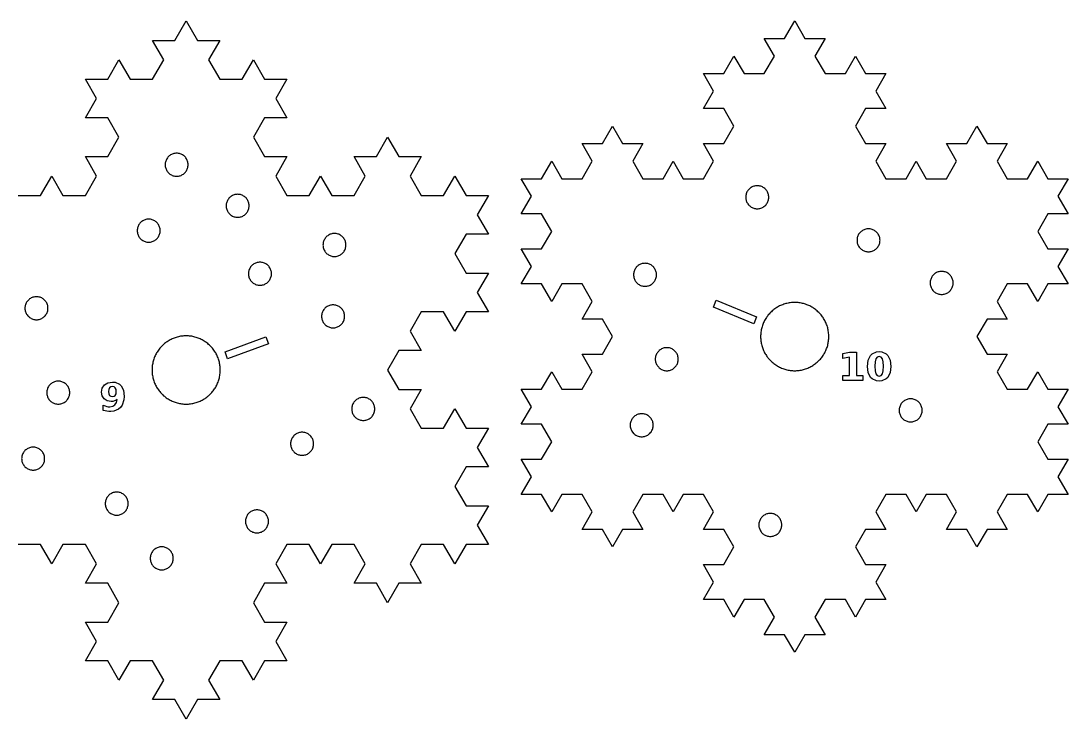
# Model space of a CAD drawing. Header units: millimetres. Extents: x 0 to 476, y 5 to 280.
# Drawn here: x 101.3 to 228.7, y 67.1 to 152 of the extents above; entities that cross this region are included whole.
import ezdxf

# ---------------------------------------------------------------- set-up
doc = ezdxf.new("R2010")
doc.units = ezdxf.units.MM
doc.layers.add('CUT', color=1, linetype='Continuous')
doc.layers.add('ENGRAVE', color=7, linetype='Continuous')

msp = doc.modelspace()

# ---------------------------------------------------------------- linework, layer by layer
at = {"layer": 'CUT'}
msp.add_lwpolyline([(100.94, 130.77), (103.67, 130.77), (105.03, 133.13), (106.39, 130.77), (109.12, 130.77), (110.48, 133.13), (109.12, 135.49), (111.84, 135.49), (113.2, 137.84), (111.84, 140.2), (109.12, 140.2), (110.48, 142.56), (109.12, 144.92), (111.84, 144.92), (113.2, 147.28), (114.56, 144.92), (117.29, 144.92), (118.65, 147.28), (117.29, 149.64), (120.01, 149.64), (121.38, 152), (122.74, 149.64), (125.46, 149.64), (125.46, 149.64), (124.1, 147.28), (125.46, 144.92), (128.19, 144.92), (129.55, 147.28), (130.91, 144.92), (133.63, 144.92), (132.27, 142.56), (133.63, 140.2), (130.91, 140.2), (129.55, 137.84), (130.91, 135.49), (133.63, 135.49), (132.27, 133.13), (133.63, 130.77), (136.36, 130.77), (137.72, 133.13), (139.08, 130.77), (141.81, 130.77), (143.17, 133.13), (141.81, 135.49), (144.53, 135.49), (145.89, 137.84), (147.26, 135.49), (149.98, 135.49), (148.62, 133.13), (149.98, 130.77), (152.7, 130.77), (154.07, 133.13), (155.43, 130.77), (158.15, 130.77), (156.79, 128.41), (158.15, 126.05), (155.43, 126.05), (154.07, 123.69), (155.43, 121.33), (158.15, 121.33), (156.79, 118.97), (158.15, 116.61), (155.43, 116.61), (154.07, 114.25), (152.7, 116.61), (149.98, 116.61), (148.62, 114.25), (149.98, 111.89), (147.26, 111.89), (145.89, 109.53), (147.26, 107.17), (149.98, 107.17), (148.62, 104.81), (149.98, 102.46), (152.7, 102.46), (154.07, 104.81), (155.43, 102.46), (158.15, 102.46), (156.79, 100.1), (158.15, 97.74), (155.43, 97.74), (154.07, 95.38), (155.43, 93.02), (158.15, 93.02), (156.79, 90.66), (158.15, 88.3), (155.43, 88.3), (154.07, 85.94), (152.7, 88.3), (149.98, 88.3), (148.62, 85.94), (149.98, 83.58), (147.26, 83.58), (145.89, 81.22), (144.53, 83.58), (141.81, 83.58), (143.17, 85.94), (141.81, 88.3), (139.08, 88.3), (137.72, 85.94), (136.36, 88.3), (133.63, 88.3), (132.27, 85.94), (133.63, 83.58), (130.91, 83.58), (129.55, 81.22), (130.91, 78.86), (133.63, 78.86), (132.27, 76.5), (133.63, 74.14), (130.91, 74.14), (129.55, 71.79), (128.19, 74.14), (125.46, 74.14), (124.1, 71.79), (125.46, 69.43), (122.74, 69.43), (121.38, 67.07), (120.01, 69.43), (117.29, 69.43), (118.65, 71.79), (117.29, 74.14), (114.56, 74.14), (113.2, 71.79), (111.84, 74.14), (109.12, 74.14), (110.48, 76.5), (109.12, 78.86), (111.84, 78.86), (113.2, 81.22), (111.84, 83.58), (109.12, 83.58), (110.48, 85.94), (109.12, 88.3), (106.39, 88.3), (105.03, 85.94), (103.67, 88.3), (100.94, 88.3)], dxfattribs=at)
for points in [[(199.1, 149.87), (197.87, 147.73), (199.1, 145.6), (201.57, 145.6), (202.8, 147.73), (204.03, 145.6), (206.49, 145.6), (205.26, 143.47), (206.49, 141.33), (204.03, 141.33), (202.8, 139.2), (204.03, 137.07), (206.49, 137.07), (205.26, 134.93), (206.49, 132.8), (208.96, 132.8), (210.19, 134.93), (211.42, 132.8), (213.88, 132.8), (215.11, 134.93), (213.88, 137.07), (216.35, 137.07), (217.58, 139.2), (218.81, 137.07), (221.27, 137.07), (220.04, 134.93), (221.27, 132.8), (223.74, 132.8), (224.97, 134.93), (226.2, 132.8), (228.66, 132.8), (227.43, 130.67), (228.66, 128.53), (226.2, 128.53), (224.97, 126.4), (226.2, 124.27), (228.66, 124.27), (227.43, 122.13), (228.66, 120), (226.2, 120), (224.97, 117.87), (223.74, 120), (221.27, 120), (220.04, 117.87), (221.27, 115.73), (218.81, 115.73), (217.58, 113.6), (218.81, 111.47), (221.27, 111.47), (220.04, 109.33), (221.27, 107.2), (223.74, 107.2), (224.97, 109.33), (226.2, 107.2), (228.66, 107.2), (227.43, 105.07), (228.66, 102.93), (226.2, 102.93), (224.97, 100.8), (226.2, 98.67), (228.66, 98.67), (227.43, 96.53), (228.66, 94.4), (226.2, 94.4), (224.97, 92.27), (223.74, 94.4), (221.27, 94.4), (220.04, 92.27), (221.27, 90.13), (218.81, 90.13), (217.58, 88), (216.35, 90.13), (213.88, 90.13), (215.11, 92.27), (213.88, 94.4), (211.42, 94.4), (210.19, 92.27), (208.96, 94.4), (206.49, 94.4), (205.26, 92.27), (206.49, 90.13), (204.03, 90.13), (202.8, 88), (204.03, 85.87), (206.49, 85.87), (205.26, 83.73), (206.49, 81.6), (204.03, 81.6), (202.8, 79.47), (201.57, 81.6), (199.1, 81.6), (197.87, 79.47), (199.1, 77.33), (196.64, 77.33), (195.41, 75.2), (194.18, 77.33), (191.71, 77.33), (192.94, 79.47), (191.71, 81.6), (189.25, 81.6), (188.02, 79.47), (186.79, 81.6), (184.32, 81.6), (185.55, 83.73), (184.32, 85.87), (186.79, 85.87), (188.02, 88), (186.79, 90.13), (184.32, 90.13), (185.55, 92.27), (184.32, 94.4), (181.86, 94.4), (180.63, 92.27), (179.4, 94.4), (176.93, 94.4), (175.7, 92.27), (176.93, 90.13), (174.47, 90.13), (173.24, 88), (172.01, 90.13), (169.54, 90.13), (170.77, 92.27), (169.54, 94.4), (167.08, 94.4), (165.85, 92.27), (164.62, 94.4), (162.15, 94.4), (163.38, 96.53), (162.15, 98.67), (164.62, 98.67), (165.85, 100.8), (164.62, 102.93), (162.15, 102.93), (163.38, 105.07), (162.15, 107.2), (164.62, 107.2), (165.85, 109.33), (167.08, 107.2), (169.54, 107.2), (170.77, 109.33), (169.54, 111.47), (172.01, 111.47), (173.24, 113.6), (172.01, 115.73), (169.54, 115.73), (170.77, 117.87), (169.54, 120), (167.08, 120), (165.85, 117.87), (164.62, 120), (162.15, 120), (163.38, 122.13), (162.15, 124.27), (164.62, 124.27), (165.85, 126.4), (164.62, 128.53), (162.15, 128.53), (163.38, 130.67), (162.15, 132.8), (164.62, 132.8), (165.85, 134.93), (167.08, 132.8), (169.54, 132.8), (170.77, 134.93), (169.54, 137.07), (172.01, 137.07), (173.24, 139.2), (174.47, 137.07), (176.93, 137.07), (175.7, 134.93), (176.93, 132.8), (179.4, 132.8), (180.63, 134.93), (181.86, 132.8), (184.32, 132.8), (185.55, 134.93), (184.32, 137.07), (186.79, 137.07), (188.02, 139.2), (186.79, 141.33), (184.32, 141.33), (185.55, 143.47), (184.32, 145.6), (186.79, 145.6), (188.02, 147.73), (189.25, 145.6), (191.71, 145.6), (192.94, 147.73), (191.71, 149.87), (194.18, 149.87), (195.41, 152), (196.64, 149.87), (199.1, 149.87)], [(121.58, 134.18), (121.6, 134.29), (121.62, 134.4), (121.62, 134.51), (121.62, 134.62), (121.6, 134.73), (121.58, 134.83), (121.55, 134.94), (121.51, 135.04), (121.47, 135.14), (121.41, 135.24), (121.35, 135.33), (121.29, 135.42), (121.21, 135.5), (121.13, 135.57), (121.04, 135.64), (120.95, 135.7), (120.86, 135.75), (120.76, 135.8), (120.65, 135.84), (120.55, 135.87), (120.44, 135.89), (120.33, 135.9), (120.22, 135.91), (120.11, 135.9), (120, 135.89), (119.89, 135.87), (119.79, 135.84), (119.68, 135.8), (119.58, 135.75), (119.49, 135.7), (119.4, 135.64), (119.31, 135.57), (119.23, 135.5), (119.16, 135.42), (119.09, 135.33), (119.03, 135.24), (118.97, 135.14), (118.93, 135.04), (118.89, 134.94), (118.86, 134.83), (118.84, 134.73), (118.82, 134.62), (118.82, 134.51), (118.82, 134.4), (118.84, 134.29), (118.86, 134.18), (118.89, 134.07), (118.93, 133.97), (118.97, 133.87), (119.03, 133.77), (119.09, 133.68), (119.16, 133.6), (119.23, 133.52), (119.31, 133.44), (119.4, 133.37), (119.49, 133.31), (119.58, 133.26), (119.68, 133.21), (119.79, 133.17), (119.89, 133.15), (120, 133.12), (120.11, 133.11), (120.22, 133.11), (120.33, 133.11), (120.44, 133.12), (120.55, 133.15), (120.65, 133.17), (120.76, 133.21), (120.86, 133.26), (120.95, 133.31), (121.04, 133.37), (121.13, 133.44), (121.21, 133.52), (121.29, 133.6), (121.35, 133.68), (121.41, 133.77), (121.47, 133.87), (121.51, 133.97), (121.55, 134.07), (121.58, 134.18)], [(192.23, 130.33), (192.25, 130.44), (192.25, 130.55), (192.25, 130.66), (192.23, 130.77), (192.21, 130.88), (192.18, 130.98), (192.14, 131.09), (192.1, 131.19), (192.04, 131.28), (191.98, 131.37), (191.92, 131.46), (191.84, 131.54), (191.76, 131.62), (191.67, 131.68), (191.58, 131.74), (191.49, 131.8), (191.39, 131.84), (191.28, 131.88), (191.18, 131.91), (191.07, 131.93), (190.96, 131.95), (190.85, 131.95), (190.74, 131.95), (190.63, 131.93), (190.52, 131.91), (190.42, 131.88), (190.32, 131.84), (190.22, 131.8), (190.12, 131.74), (190.03, 131.68), (189.94, 131.62), (189.86, 131.54), (189.79, 131.46), (189.72, 131.37), (189.66, 131.28), (189.6, 131.19), (189.56, 131.09), (189.52, 130.98), (189.49, 130.88), (189.47, 130.77), (189.46, 130.66), (189.45, 130.55), (189.46, 130.44), (189.47, 130.33), (189.49, 130.22), (189.52, 130.12), (189.56, 130.02), (189.6, 129.92), (189.66, 129.82), (189.72, 129.73), (189.79, 129.64), (189.86, 129.56), (189.94, 129.49), (190.03, 129.42), (190.12, 129.36), (190.22, 129.3), (190.32, 129.26), (190.42, 129.22), (190.52, 129.19), (190.63, 129.17), (190.74, 129.16), (190.85, 129.15), (190.96, 129.16), (191.07, 129.17), (191.18, 129.19), (191.28, 129.22), (191.39, 129.26), (191.49, 129.3), (191.58, 129.36), (191.67, 129.42), (191.76, 129.49), (191.84, 129.56), (191.92, 129.64), (191.98, 129.73), (192.04, 129.82), (192.1, 129.92), (192.14, 130.02), (192.18, 130.12), (192.21, 130.22), (192.23, 130.33)], [(129, 129.18), (129.02, 129.29), (129.04, 129.4), (129.04, 129.51), (129.04, 129.62), (129.02, 129.73), (129, 129.84), (128.97, 129.94), (128.93, 130.04), (128.89, 130.14), (128.83, 130.24), (128.77, 130.33), (128.71, 130.42), (128.63, 130.5), (128.55, 130.57), (128.46, 130.64), (128.37, 130.7), (128.28, 130.76), (128.18, 130.8), (128.07, 130.84), (127.97, 130.87), (127.86, 130.89), (127.75, 130.9), (127.64, 130.91), (127.53, 130.9), (127.42, 130.89), (127.31, 130.87), (127.21, 130.84), (127.11, 130.8), (127.01, 130.76), (126.91, 130.7), (126.82, 130.64), (126.73, 130.57), (126.65, 130.5), (126.58, 130.42), (126.51, 130.33), (126.45, 130.24), (126.39, 130.14), (126.35, 130.04), (126.31, 129.94), (126.28, 129.84), (126.26, 129.73), (126.25, 129.62), (126.24, 129.51), (126.25, 129.4), (126.26, 129.29), (126.28, 129.18), (126.31, 129.08), (126.35, 128.97), (126.39, 128.87), (126.45, 128.78), (126.51, 128.69), (126.58, 128.6), (126.65, 128.52), (126.73, 128.44), (126.82, 128.38), (126.91, 128.31), (127.01, 128.26), (127.11, 128.22), (127.21, 128.18), (127.31, 128.15), (127.42, 128.13), (127.53, 128.11), (127.64, 128.11), (127.75, 128.11), (127.86, 128.13), (127.97, 128.15), (128.07, 128.18), (128.18, 128.22), (128.28, 128.26), (128.37, 128.31), (128.46, 128.38), (128.55, 128.44), (128.63, 128.52), (128.71, 128.6), (128.77, 128.69), (128.83, 128.78), (128.89, 128.87), (128.93, 128.97), (128.97, 129.08), (129, 129.18)], [(118.18, 126.16), (118.2, 126.27), (118.21, 126.37), (118.22, 126.48), (118.21, 126.59), (118.2, 126.7), (118.18, 126.81), (118.15, 126.92), (118.11, 127.02), (118.07, 127.12), (118.01, 127.22), (117.95, 127.31), (117.88, 127.39), (117.81, 127.47), (117.73, 127.55), (117.64, 127.62), (117.55, 127.68), (117.45, 127.73), (117.35, 127.78), (117.25, 127.82), (117.15, 127.85), (117.04, 127.87), (116.93, 127.88), (116.82, 127.88), (116.71, 127.88), (116.6, 127.87), (116.49, 127.85), (116.39, 127.82), (116.28, 127.78), (116.18, 127.73), (116.09, 127.68), (116, 127.62), (115.91, 127.55), (115.83, 127.47), (115.75, 127.39), (115.69, 127.31), (115.62, 127.22), (115.57, 127.12), (115.53, 127.02), (115.49, 126.92), (115.46, 126.81), (115.44, 126.7), (115.42, 126.59), (115.42, 126.48), (115.42, 126.37), (115.44, 126.27), (115.46, 126.16), (115.49, 126.05), (115.53, 125.95), (115.57, 125.85), (115.62, 125.75), (115.69, 125.66), (115.75, 125.58), (115.83, 125.49), (115.91, 125.42), (116, 125.35), (116.09, 125.29), (116.18, 125.24), (116.28, 125.19), (116.39, 125.15), (116.49, 125.12), (116.6, 125.1), (116.71, 125.09), (116.82, 125.08), (116.93, 125.09), (117.04, 125.1), (117.15, 125.12), (117.25, 125.15), (117.35, 125.19), (117.45, 125.24), (117.55, 125.29), (117.64, 125.35), (117.73, 125.42), (117.81, 125.49), (117.88, 125.58), (117.95, 125.66), (118.01, 125.75), (118.07, 125.85), (118.11, 125.95), (118.15, 126.05), (118.18, 126.16)], [(140.78, 124.42), (140.8, 124.52), (140.82, 124.63), (140.82, 124.74), (140.82, 124.85), (140.8, 124.96), (140.78, 125.07), (140.75, 125.17), (140.71, 125.28), (140.67, 125.38), (140.61, 125.47), (140.55, 125.57), (140.49, 125.65), (140.41, 125.73), (140.33, 125.81), (140.24, 125.87), (140.15, 125.94), (140.06, 125.99), (139.96, 126.04), (139.85, 126.07), (139.75, 126.1), (139.64, 126.13), (139.53, 126.14), (139.42, 126.14), (139.31, 126.14), (139.2, 126.13), (139.09, 126.1), (138.99, 126.07), (138.89, 126.04), (138.79, 125.99), (138.69, 125.94), (138.6, 125.87), (138.51, 125.81), (138.43, 125.73), (138.36, 125.65), (138.29, 125.57), (138.23, 125.47), (138.17, 125.38), (138.13, 125.28), (138.09, 125.17), (138.06, 125.07), (138.04, 124.96), (138.03, 124.85), (138.02, 124.74), (138.03, 124.63), (138.04, 124.52), (138.06, 124.42), (138.09, 124.31), (138.13, 124.21), (138.17, 124.11), (138.23, 124.01), (138.29, 123.92), (138.36, 123.83), (138.43, 123.75), (138.51, 123.68), (138.6, 123.61), (138.69, 123.55), (138.79, 123.49), (138.89, 123.45), (138.99, 123.41), (139.09, 123.38), (139.2, 123.36), (139.31, 123.35), (139.42, 123.34), (139.53, 123.35), (139.64, 123.36), (139.75, 123.38), (139.85, 123.41), (139.96, 123.45), (140.06, 123.49), (140.15, 123.55), (140.24, 123.61), (140.33, 123.68), (140.41, 123.75), (140.49, 123.83), (140.55, 123.92), (140.61, 124.01), (140.67, 124.11), (140.71, 124.21), (140.75, 124.31), (140.78, 124.42)], [(205.77, 125.09), (205.78, 125.2), (205.79, 125.31), (205.78, 125.42), (205.77, 125.53), (205.75, 125.64), (205.72, 125.74), (205.68, 125.85), (205.63, 125.95), (205.58, 126.04), (205.52, 126.13), (205.45, 126.22), (205.38, 126.3), (205.29, 126.37), (205.21, 126.44), (205.12, 126.5), (205.02, 126.56), (204.92, 126.6), (204.82, 126.64), (204.71, 126.67), (204.6, 126.69), (204.5, 126.71), (204.39, 126.71), (204.28, 126.71), (204.17, 126.69), (204.06, 126.67), (203.95, 126.64), (203.85, 126.6), (203.75, 126.56), (203.65, 126.5), (203.56, 126.44), (203.48, 126.37), (203.4, 126.3), (203.32, 126.22), (203.25, 126.13), (203.19, 126.04), (203.14, 125.95), (203.09, 125.85), (203.05, 125.74), (203.02, 125.64), (203, 125.53), (202.99, 125.42), (202.99, 125.31), (202.99, 125.2), (203, 125.09), (203.02, 124.98), (203.05, 124.88), (203.09, 124.77), (203.14, 124.67), (203.19, 124.58), (203.25, 124.49), (203.32, 124.4), (203.4, 124.32), (203.48, 124.25), (203.56, 124.18), (203.65, 124.12), (203.75, 124.06), (203.85, 124.02), (203.95, 123.98), (204.06, 123.95), (204.17, 123.93), (204.28, 123.91), (204.39, 123.91), (204.5, 123.91), (204.6, 123.93), (204.71, 123.95), (204.82, 123.98), (204.92, 124.02), (205.02, 124.06), (205.12, 124.12), (205.21, 124.18), (205.29, 124.25), (205.38, 124.32), (205.45, 124.4), (205.52, 124.49), (205.58, 124.58), (205.63, 124.67), (205.68, 124.77), (205.72, 124.88), (205.75, 124.98), (205.77, 125.09)], [(131.71, 120.92), (131.74, 121.02), (131.75, 121.13), (131.75, 121.24), (131.75, 121.35), (131.74, 121.46), (131.71, 121.57), (131.68, 121.68), (131.65, 121.78), (131.6, 121.88), (131.55, 121.97), (131.49, 122.07), (131.42, 122.15), (131.34, 122.23), (131.26, 122.31), (131.18, 122.38), (131.08, 122.44), (130.99, 122.49), (130.89, 122.54), (130.79, 122.57), (130.68, 122.6), (130.57, 122.63), (130.46, 122.64), (130.35, 122.64), (130.24, 122.64), (130.13, 122.63), (130.03, 122.6), (129.92, 122.57), (129.82, 122.54), (129.72, 122.49), (129.62, 122.44), (129.53, 122.38), (129.44, 122.31), (129.36, 122.23), (129.29, 122.15), (129.22, 122.07), (129.16, 121.97), (129.11, 121.88), (129.06, 121.78), (129.02, 121.68), (128.99, 121.57), (128.97, 121.46), (128.96, 121.35), (128.95, 121.24), (128.96, 121.13), (128.97, 121.02), (128.99, 120.92), (129.02, 120.81), (129.06, 120.71), (129.11, 120.61), (129.16, 120.51), (129.22, 120.42), (129.29, 120.33), (129.36, 120.25), (129.44, 120.18), (129.53, 120.11), (129.62, 120.05), (129.72, 120), (129.82, 119.95), (129.92, 119.91), (130.03, 119.88), (130.13, 119.86), (130.24, 119.85), (130.35, 119.84), (130.46, 119.85), (130.57, 119.86), (130.68, 119.88), (130.79, 119.91), (130.89, 119.95), (130.99, 120), (131.08, 120.05), (131.18, 120.11), (131.26, 120.18), (131.34, 120.25), (131.42, 120.33), (131.49, 120.42), (131.55, 120.51), (131.6, 120.61), (131.65, 120.71), (131.68, 120.81), (131.71, 120.92)], [(178.58, 120.9), (178.59, 121.01), (178.6, 121.12), (178.59, 121.23), (178.58, 121.34), (178.56, 121.44), (178.53, 121.55), (178.49, 121.65), (178.45, 121.75), (178.39, 121.85), (178.33, 121.94), (178.26, 122.03), (178.19, 122.11), (178.11, 122.18), (178.02, 122.25), (177.93, 122.31), (177.83, 122.36), (177.73, 122.41), (177.63, 122.45), (177.53, 122.48), (177.42, 122.5), (177.31, 122.51), (177.2, 122.52), (177.09, 122.51), (176.98, 122.5), (176.87, 122.48), (176.77, 122.45), (176.66, 122.41), (176.56, 122.36), (176.47, 122.31), (176.38, 122.25), (176.29, 122.18), (176.21, 122.11), (176.13, 122.03), (176.07, 121.94), (176, 121.85), (175.95, 121.75), (175.9, 121.65), (175.87, 121.55), (175.84, 121.44), (175.82, 121.34), (175.8, 121.23), (175.8, 121.12), (175.8, 121.01), (175.82, 120.9), (175.84, 120.79), (175.87, 120.68), (175.9, 120.58), (175.95, 120.48), (176, 120.39), (176.07, 120.29), (176.13, 120.21), (176.21, 120.13), (176.29, 120.05), (176.38, 119.98), (176.47, 119.92), (176.56, 119.87), (176.66, 119.82), (176.77, 119.79), (176.87, 119.76), (176.98, 119.73), (177.09, 119.72), (177.2, 119.72), (177.31, 119.72), (177.42, 119.73), (177.53, 119.76), (177.63, 119.79), (177.73, 119.82), (177.83, 119.87), (177.93, 119.92), (178.02, 119.98), (178.11, 120.05), (178.19, 120.13), (178.26, 120.21), (178.33, 120.29), (178.39, 120.39), (178.45, 120.48), (178.49, 120.58), (178.53, 120.68), (178.56, 120.79), (178.58, 120.9)], [(214.67, 119.91), (214.68, 120.02), (214.68, 120.13), (214.68, 120.24), (214.67, 120.35), (214.65, 120.46), (214.62, 120.56), (214.58, 120.66), (214.53, 120.76), (214.48, 120.86), (214.42, 120.95), (214.35, 121.04), (214.27, 121.12), (214.19, 121.19), (214.11, 121.26), (214.02, 121.32), (213.92, 121.38), (213.82, 121.42), (213.72, 121.46), (213.61, 121.49), (213.5, 121.51), (213.39, 121.52), (213.28, 121.53), (213.17, 121.52), (213.06, 121.51), (212.96, 121.49), (212.85, 121.46), (212.75, 121.42), (212.65, 121.38), (212.55, 121.32), (212.46, 121.26), (212.37, 121.19), (212.29, 121.12), (212.22, 121.04), (212.15, 120.95), (212.09, 120.86), (212.04, 120.76), (211.99, 120.66), (211.95, 120.56), (211.92, 120.46), (211.9, 120.35), (211.89, 120.24), (211.88, 120.13), (211.89, 120.02), (211.9, 119.91), (211.92, 119.8), (211.95, 119.7), (211.99, 119.59), (212.04, 119.49), (212.09, 119.4), (212.15, 119.31), (212.22, 119.22), (212.29, 119.14), (212.37, 119.06), (212.46, 119), (212.55, 118.93), (212.65, 118.88), (212.75, 118.83), (212.85, 118.8), (212.96, 118.77), (213.06, 118.75), (213.17, 118.73), (213.28, 118.73), (213.39, 118.73), (213.5, 118.75), (213.61, 118.77), (213.72, 118.8), (213.82, 118.83), (213.92, 118.88), (214.02, 118.93), (214.11, 119), (214.19, 119.06), (214.27, 119.14), (214.35, 119.22), (214.42, 119.31), (214.48, 119.4), (214.53, 119.49), (214.58, 119.59), (214.62, 119.7), (214.65, 119.8), (214.67, 119.91)], [(104.53, 116.72), (104.55, 116.83), (104.56, 116.94), (104.57, 117.05), (104.56, 117.16), (104.55, 117.27), (104.53, 117.38), (104.5, 117.48), (104.46, 117.59), (104.41, 117.69), (104.36, 117.78), (104.3, 117.87), (104.23, 117.96), (104.16, 118.04), (104.07, 118.11), (103.99, 118.18), (103.9, 118.24), (103.8, 118.3), (103.7, 118.34), (103.6, 118.38), (103.49, 118.41), (103.38, 118.43), (103.28, 118.45), (103.17, 118.45), (103.06, 118.45), (102.95, 118.43), (102.84, 118.41), (102.73, 118.38), (102.63, 118.34), (102.53, 118.3), (102.43, 118.24), (102.34, 118.18), (102.26, 118.11), (102.18, 118.04), (102.1, 117.96), (102.03, 117.87), (101.97, 117.78), (101.92, 117.69), (101.87, 117.59), (101.83, 117.48), (101.8, 117.38), (101.78, 117.27), (101.77, 117.16), (101.77, 117.05), (101.77, 116.94), (101.78, 116.83), (101.8, 116.72), (101.83, 116.62), (101.87, 116.51), (101.92, 116.41), (101.97, 116.32), (102.03, 116.23), (102.1, 116.14), (102.18, 116.06), (102.26, 115.99), (102.34, 115.92), (102.43, 115.86), (102.53, 115.8), (102.63, 115.76), (102.73, 115.72), (102.84, 115.69), (102.95, 115.67), (103.06, 115.65), (103.17, 115.65), (103.28, 115.65), (103.38, 115.67), (103.49, 115.69), (103.6, 115.72), (103.7, 115.76), (103.8, 115.8), (103.9, 115.86), (103.99, 115.92), (104.07, 115.99), (104.16, 116.06), (104.23, 116.14), (104.3, 116.23), (104.36, 116.32), (104.41, 116.41), (104.46, 116.51), (104.5, 116.62), (104.53, 116.72)], [(140.61, 115.73), (140.63, 115.84), (140.65, 115.95), (140.65, 116.06), (140.65, 116.17), (140.63, 116.28), (140.61, 116.39), (140.58, 116.49), (140.54, 116.6), (140.5, 116.7), (140.45, 116.79), (140.38, 116.88), (140.32, 116.97), (140.24, 117.05), (140.16, 117.13), (140.07, 117.19), (139.98, 117.26), (139.89, 117.31), (139.79, 117.36), (139.68, 117.39), (139.58, 117.42), (139.47, 117.44), (139.36, 117.46), (139.25, 117.46), (139.14, 117.46), (139.03, 117.44), (138.92, 117.42), (138.82, 117.39), (138.72, 117.36), (138.62, 117.31), (138.52, 117.26), (138.43, 117.19), (138.34, 117.13), (138.26, 117.05), (138.19, 116.97), (138.12, 116.88), (138.06, 116.79), (138, 116.7), (137.96, 116.6), (137.92, 116.49), (137.89, 116.39), (137.87, 116.28), (137.86, 116.17), (137.85, 116.06), (137.86, 115.95), (137.87, 115.84), (137.89, 115.73), (137.92, 115.63), (137.96, 115.53), (138, 115.43), (138.06, 115.33), (138.12, 115.24), (138.19, 115.15), (138.26, 115.07), (138.34, 115), (138.43, 114.93), (138.52, 114.87), (138.62, 114.81), (138.72, 114.77), (138.82, 114.73), (138.92, 114.7), (139.03, 114.68), (139.14, 114.67), (139.25, 114.66), (139.36, 114.67), (139.47, 114.68), (139.58, 114.7), (139.68, 114.73), (139.79, 114.77), (139.89, 114.81), (139.98, 114.87), (140.07, 114.93), (140.16, 115), (140.24, 115.07), (140.32, 115.15), (140.38, 115.24), (140.45, 115.33), (140.5, 115.43), (140.54, 115.53), (140.58, 115.63), (140.61, 115.73)], [(199.55, 113.87), (199.54, 114.01), (199.52, 114.14), (199.5, 114.28), (199.48, 114.41), (199.45, 114.54), (199.42, 114.67), (199.38, 114.8), (199.34, 114.93), (199.29, 115.06), (199.24, 115.19), (199.19, 115.31), (199.13, 115.44), (199.07, 115.56), (199, 115.67), (198.93, 115.79), (198.86, 115.91), (198.78, 116.02), (198.7, 116.13), (198.62, 116.23), (198.53, 116.34), (198.44, 116.44), (198.34, 116.53), (198.24, 116.63), (198.14, 116.72), (198.04, 116.81), (197.93, 116.89), (197.83, 116.97), (197.71, 117.05), (197.6, 117.12), (197.48, 117.19), (197.36, 117.26), (197.24, 117.32), (197.12, 117.38), (197, 117.43), (196.87, 117.48), (196.74, 117.53), (196.61, 117.57), (196.48, 117.61), (196.35, 117.64), (196.22, 117.67), (196.08, 117.69), (195.95, 117.71), (195.81, 117.73), (195.68, 117.74), (195.54, 117.75), (195.41, 117.75), (195.27, 117.75), (195.14, 117.74), (195, 117.73), (194.87, 117.71), (194.73, 117.69), (194.6, 117.67), (194.47, 117.64), (194.33, 117.61), (194.2, 117.57), (194.07, 117.53), (193.95, 117.48), (193.82, 117.43), (193.7, 117.38), (193.57, 117.32), (193.45, 117.26), (193.33, 117.19), (193.22, 117.12), (193.1, 117.05), (192.99, 116.97), (192.88, 116.89), (192.78, 116.81), (192.67, 116.72), (192.57, 116.63), (192.47, 116.53), (192.38, 116.44), (192.29, 116.34), (192.2, 116.23), (192.12, 116.13), (192.03, 116.02), (191.96, 115.91), (191.88, 115.79), (191.81, 115.67), (191.75, 115.56), (191.69, 115.44), (191.63, 115.31), (191.57, 115.19), (191.52, 115.06), (191.48, 114.93), (191.44, 114.8), (191.4, 114.67), (191.37, 114.54), (191.34, 114.41), (191.31, 114.28), (191.29, 114.14), (191.28, 114.01), (191.27, 113.87), (191.26, 113.74), (191.26, 113.6), (191.26, 113.46), (191.27, 113.33), (191.28, 113.19), (191.29, 113.06), (191.31, 112.92), (191.34, 112.79), (191.37, 112.66), (191.4, 112.53), (191.44, 112.4), (191.48, 112.27), (191.52, 112.14), (191.57, 112.01), (191.63, 111.89), (191.69, 111.76), (191.75, 111.64), (191.81, 111.52), (191.88, 111.41), (191.96, 111.29), (192.03, 111.18), (192.12, 111.07), (192.2, 110.97), (192.29, 110.86), (192.38, 110.76), (192.47, 110.67), (192.57, 110.57), (192.67, 110.48), (192.78, 110.39), (192.88, 110.31), (192.99, 110.23), (193.1, 110.15), (193.22, 110.08), (193.33, 110.01), (193.45, 109.94), (193.57, 109.88), (193.7, 109.82), (193.82, 109.77), (193.95, 109.72), (194.07, 109.67), (194.2, 109.63), (194.33, 109.59), (194.47, 109.56), (194.6, 109.53), (194.73, 109.51), (194.87, 109.49), (195, 109.47), (195.14, 109.46), (195.27, 109.45), (195.41, 109.45), (195.54, 109.45), (195.68, 109.46), (195.81, 109.47), (195.95, 109.49), (196.08, 109.51), (196.22, 109.53), (196.35, 109.56), (196.48, 109.59), (196.61, 109.63), (196.74, 109.67), (196.87, 109.72), (197, 109.77), (197.12, 109.82), (197.24, 109.88), (197.36, 109.94), (197.48, 110.01), (197.6, 110.08), (197.71, 110.15), (197.83, 110.23), (197.93, 110.31), (198.04, 110.39), (198.14, 110.48), (198.24, 110.57), (198.34, 110.67), (198.44, 110.76), (198.53, 110.86), (198.62, 110.97), (198.7, 111.07), (198.78, 111.18), (198.86, 111.29), (198.93, 111.41), (199, 111.52), (199.07, 111.64), (199.13, 111.76), (199.19, 111.89), (199.24, 112.01), (199.29, 112.14), (199.34, 112.27), (199.38, 112.4), (199.42, 112.53), (199.45, 112.66), (199.48, 112.79), (199.5, 112.92), (199.52, 113.06), (199.54, 113.19), (199.55, 113.33), (199.56, 113.46), (199.56, 113.6), (199.56, 113.74), (199.55, 113.87)], [(125.52, 109.8), (125.51, 109.94), (125.49, 110.08), (125.47, 110.21), (125.45, 110.34), (125.42, 110.48), (125.38, 110.61), (125.35, 110.74), (125.31, 110.87), (125.26, 111), (125.21, 111.12), (125.16, 111.25), (125.1, 111.37), (125.04, 111.49), (124.97, 111.61), (124.9, 111.72), (124.83, 111.84), (124.75, 111.95), (124.67, 112.06), (124.58, 112.17), (124.5, 112.27), (124.4, 112.37), (124.31, 112.47), (124.21, 112.56), (124.11, 112.65), (124.01, 112.74), (123.9, 112.83), (123.79, 112.91), (123.68, 112.98), (123.57, 113.06), (123.45, 113.13), (123.33, 113.19), (123.21, 113.26), (123.09, 113.31), (122.96, 113.37), (122.84, 113.42), (122.71, 113.46), (122.58, 113.5), (122.45, 113.54), (122.32, 113.57), (122.18, 113.6), (122.05, 113.63), (121.92, 113.65), (121.78, 113.66), (121.65, 113.67), (121.51, 113.68), (121.38, 113.68), (121.24, 113.68), (121.1, 113.67), (120.97, 113.66), (120.83, 113.65), (120.7, 113.63), (120.57, 113.6), (120.43, 113.57), (120.3, 113.54), (120.17, 113.5), (120.04, 113.46), (119.91, 113.42), (119.79, 113.37), (119.66, 113.31), (119.54, 113.26), (119.42, 113.19), (119.3, 113.13), (119.18, 113.06), (119.07, 112.98), (118.96, 112.91), (118.85, 112.83), (118.74, 112.74), (118.64, 112.65), (118.54, 112.56), (118.44, 112.47), (118.35, 112.37), (118.26, 112.27), (118.17, 112.17), (118.08, 112.06), (118, 111.95), (117.92, 111.84), (117.85, 111.72), (117.78, 111.61), (117.72, 111.49), (117.65, 111.37), (117.6, 111.25), (117.54, 111.12), (117.49, 111), (117.45, 110.87), (117.4, 110.74), (117.37, 110.61), (117.33, 110.48), (117.31, 110.34), (117.28, 110.21), (117.26, 110.08), (117.25, 109.94), (117.23, 109.8), (117.23, 109.67), (117.23, 109.53), (117.23, 109.4), (117.23, 109.26), (117.25, 109.13), (117.26, 108.99), (117.28, 108.86), (117.31, 108.72), (117.33, 108.59), (117.37, 108.46), (117.4, 108.33), (117.45, 108.2), (117.49, 108.07), (117.54, 107.95), (117.6, 107.82), (117.65, 107.7), (117.72, 107.58), (117.78, 107.46), (117.85, 107.34), (117.92, 107.23), (118, 107.12), (118.08, 107.01), (118.17, 106.9), (118.26, 106.8), (118.35, 106.7), (118.44, 106.6), (118.54, 106.5), (118.64, 106.41), (118.74, 106.33), (118.85, 106.24), (118.96, 106.16), (119.07, 106.08), (119.18, 106.01), (119.3, 105.94), (119.42, 105.87), (119.54, 105.81), (119.66, 105.75), (119.79, 105.7), (119.91, 105.65), (120.04, 105.6), (120.17, 105.56), (120.3, 105.52), (120.43, 105.49), (120.57, 105.46), (120.7, 105.44), (120.83, 105.42), (120.97, 105.4), (121.1, 105.39), (121.24, 105.39), (121.38, 105.38), (121.51, 105.39), (121.65, 105.39), (121.78, 105.4), (121.92, 105.42), (122.05, 105.44), (122.18, 105.46), (122.32, 105.49), (122.45, 105.52), (122.58, 105.56), (122.71, 105.6), (122.84, 105.65), (122.96, 105.7), (123.09, 105.75), (123.21, 105.81), (123.33, 105.87), (123.45, 105.94), (123.57, 106.01), (123.68, 106.08), (123.79, 106.16), (123.9, 106.24), (124.01, 106.33), (124.11, 106.41), (124.21, 106.5), (124.31, 106.6), (124.4, 106.7), (124.5, 106.8), (124.58, 106.9), (124.67, 107.01), (124.75, 107.12), (124.83, 107.23), (124.9, 107.34), (124.97, 107.46), (125.04, 107.58), (125.1, 107.7), (125.16, 107.82), (125.21, 107.95), (125.26, 108.07), (125.31, 108.2), (125.35, 108.33), (125.38, 108.46), (125.42, 108.59), (125.45, 108.72), (125.47, 108.86), (125.49, 108.99), (125.51, 109.13), (125.52, 109.26), (125.52, 109.4), (125.53, 109.53), (125.52, 109.67), (125.52, 109.8)], [(181.23, 110.63), (181.25, 110.74), (181.25, 110.85), (181.25, 110.96), (181.23, 111.07), (181.21, 111.17), (181.18, 111.28), (181.14, 111.38), (181.1, 111.48), (181.04, 111.58), (180.98, 111.67), (180.91, 111.76), (180.84, 111.84), (180.76, 111.91), (180.67, 111.98), (180.58, 112.04), (180.49, 112.1), (180.39, 112.14), (180.28, 112.18), (180.18, 112.21), (180.07, 112.23), (179.96, 112.24), (179.85, 112.25), (179.74, 112.24), (179.63, 112.23), (179.52, 112.21), (179.42, 112.18), (179.31, 112.14), (179.21, 112.1), (179.12, 112.04), (179.03, 111.98), (178.94, 111.91), (178.86, 111.84), (178.78, 111.76), (178.72, 111.67), (178.66, 111.58), (178.6, 111.48), (178.56, 111.38), (178.52, 111.28), (178.49, 111.17), (178.47, 111.07), (178.45, 110.96), (178.45, 110.85), (178.45, 110.74), (178.47, 110.63), (178.49, 110.52), (178.52, 110.42), (178.56, 110.31), (178.6, 110.21), (178.66, 110.12), (178.72, 110.03), (178.78, 109.94), (178.86, 109.86), (178.94, 109.78), (179.03, 109.72), (179.12, 109.65), (179.21, 109.6), (179.31, 109.55), (179.42, 109.52), (179.52, 109.49), (179.63, 109.47), (179.74, 109.45), (179.85, 109.45), (179.96, 109.45), (180.07, 109.47), (180.18, 109.49), (180.28, 109.52), (180.39, 109.55), (180.49, 109.6), (180.58, 109.65), (180.67, 109.72), (180.76, 109.78), (180.84, 109.86), (180.91, 109.94), (180.98, 110.03), (181.04, 110.12), (181.1, 110.21), (181.14, 110.31), (181.18, 110.42), (181.21, 110.52), (181.23, 110.63)], [(107.18, 106.45), (107.2, 106.56), (107.21, 106.67), (107.22, 106.78), (107.21, 106.89), (107.2, 107), (107.18, 107.11), (107.15, 107.21), (107.11, 107.32), (107.06, 107.42), (107.01, 107.51), (106.95, 107.6), (106.88, 107.69), (106.81, 107.77), (106.73, 107.85), (106.64, 107.91), (106.55, 107.97), (106.45, 108.03), (106.35, 108.07), (106.25, 108.11), (106.14, 108.14), (106.04, 108.16), (105.93, 108.18), (105.82, 108.18), (105.71, 108.18), (105.6, 108.16), (105.49, 108.14), (105.38, 108.11), (105.28, 108.07), (105.18, 108.03), (105.09, 107.97), (104.99, 107.91), (104.91, 107.85), (104.83, 107.77), (104.75, 107.69), (104.68, 107.6), (104.62, 107.51), (104.57, 107.42), (104.52, 107.32), (104.49, 107.21), (104.46, 107.11), (104.43, 107), (104.42, 106.89), (104.42, 106.78), (104.42, 106.67), (104.43, 106.56), (104.46, 106.45), (104.49, 106.35), (104.52, 106.25), (104.57, 106.15), (104.62, 106.05), (104.68, 105.96), (104.75, 105.87), (104.83, 105.79), (104.91, 105.72), (104.99, 105.65), (105.09, 105.59), (105.18, 105.53), (105.28, 105.49), (105.38, 105.45), (105.49, 105.42), (105.6, 105.4), (105.71, 105.39), (105.82, 105.38), (105.93, 105.39), (106.04, 105.4), (106.14, 105.42), (106.25, 105.45), (106.35, 105.49), (106.45, 105.53), (106.55, 105.59), (106.64, 105.65), (106.73, 105.72), (106.81, 105.79), (106.88, 105.87), (106.95, 105.96), (107.01, 106.05), (107.06, 106.15), (107.11, 106.25), (107.15, 106.35), (107.18, 106.45)], [(144.28, 104.47), (144.31, 104.58), (144.32, 104.69), (144.32, 104.8), (144.32, 104.91), (144.31, 105.02), (144.28, 105.12), (144.25, 105.23), (144.22, 105.33), (144.17, 105.43), (144.12, 105.53), (144.06, 105.62), (143.99, 105.71), (143.91, 105.79), (143.83, 105.86), (143.75, 105.93), (143.65, 105.99), (143.56, 106.04), (143.46, 106.09), (143.36, 106.13), (143.25, 106.16), (143.14, 106.18), (143.03, 106.19), (142.92, 106.2), (142.81, 106.19), (142.7, 106.18), (142.6, 106.16), (142.49, 106.13), (142.39, 106.09), (142.29, 106.04), (142.19, 105.99), (142.1, 105.93), (142.01, 105.86), (141.93, 105.79), (141.86, 105.71), (141.79, 105.62), (141.73, 105.53), (141.67, 105.43), (141.63, 105.33), (141.59, 105.23), (141.56, 105.12), (141.54, 105.02), (141.53, 104.91), (141.52, 104.8), (141.53, 104.69), (141.54, 104.58), (141.56, 104.47), (141.59, 104.36), (141.63, 104.26), (141.67, 104.16), (141.73, 104.06), (141.79, 103.97), (141.86, 103.89), (141.93, 103.81), (142.01, 103.73), (142.1, 103.66), (142.19, 103.6), (142.29, 103.55), (142.39, 103.5), (142.49, 103.46), (142.6, 103.43), (142.7, 103.41), (142.81, 103.4), (142.92, 103.4), (143.03, 103.4), (143.14, 103.41), (143.25, 103.43), (143.36, 103.46), (143.46, 103.5), (143.56, 103.55), (143.65, 103.6), (143.75, 103.66), (143.83, 103.73), (143.91, 103.81), (143.99, 103.89), (144.06, 103.97), (144.12, 104.06), (144.17, 104.16), (144.22, 104.26), (144.25, 104.36), (144.28, 104.47)], [(210.9, 104.41), (210.91, 104.52), (210.92, 104.63), (210.91, 104.74), (210.9, 104.84), (210.88, 104.95), (210.85, 105.06), (210.81, 105.16), (210.76, 105.26), (210.71, 105.36), (210.65, 105.45), (210.58, 105.53), (210.51, 105.62), (210.43, 105.69), (210.34, 105.76), (210.25, 105.82), (210.15, 105.87), (210.05, 105.92), (209.95, 105.96), (209.84, 105.99), (209.74, 106.01), (209.63, 106.02), (209.52, 106.03), (209.41, 106.02), (209.3, 106.01), (209.19, 105.99), (209.08, 105.96), (208.98, 105.92), (208.88, 105.87), (208.78, 105.82), (208.69, 105.76), (208.61, 105.69), (208.53, 105.62), (208.45, 105.53), (208.38, 105.45), (208.32, 105.36), (208.27, 105.26), (208.22, 105.16), (208.18, 105.06), (208.15, 104.95), (208.13, 104.84), (208.12, 104.74), (208.12, 104.63), (208.12, 104.52), (208.13, 104.41), (208.15, 104.3), (208.18, 104.19), (208.22, 104.09), (208.27, 103.99), (208.32, 103.89), (208.38, 103.8), (208.45, 103.72), (208.53, 103.64), (208.61, 103.56), (208.69, 103.49), (208.78, 103.43), (208.88, 103.38), (208.98, 103.33), (209.08, 103.29), (209.19, 103.26), (209.3, 103.24), (209.41, 103.23), (209.52, 103.23), (209.63, 103.23), (209.74, 103.24), (209.84, 103.26), (209.95, 103.29), (210.05, 103.33), (210.15, 103.38), (210.25, 103.43), (210.34, 103.49), (210.43, 103.56), (210.51, 103.64), (210.58, 103.72), (210.65, 103.8), (210.71, 103.89), (210.76, 103.99), (210.81, 104.09), (210.85, 104.19), (210.88, 104.3), (210.9, 104.41)], [(178.18, 102.6), (178.19, 102.7), (178.2, 102.81), (178.19, 102.92), (178.18, 103.03), (178.16, 103.14), (178.13, 103.25), (178.09, 103.35), (178.04, 103.45), (177.99, 103.55), (177.93, 103.64), (177.86, 103.72), (177.79, 103.8), (177.71, 103.88), (177.62, 103.95), (177.53, 104.01), (177.43, 104.06), (177.33, 104.11), (177.23, 104.15), (177.12, 104.18), (177.02, 104.2), (176.91, 104.21), (176.8, 104.21), (176.69, 104.21), (176.58, 104.2), (176.47, 104.18), (176.36, 104.15), (176.26, 104.11), (176.16, 104.06), (176.07, 104.01), (175.97, 103.95), (175.89, 103.88), (175.81, 103.8), (175.73, 103.72), (175.66, 103.64), (175.6, 103.55), (175.55, 103.45), (175.5, 103.35), (175.47, 103.25), (175.44, 103.14), (175.41, 103.03), (175.4, 102.92), (175.4, 102.81), (175.4, 102.7), (175.41, 102.6), (175.44, 102.49), (175.47, 102.38), (175.5, 102.28), (175.55, 102.18), (175.6, 102.08), (175.66, 101.99), (175.73, 101.91), (175.81, 101.82), (175.89, 101.75), (175.97, 101.68), (176.07, 101.62), (176.16, 101.57), (176.26, 101.52), (176.36, 101.48), (176.47, 101.45), (176.58, 101.43), (176.69, 101.42), (176.8, 101.41), (176.91, 101.42), (177.02, 101.43), (177.12, 101.45), (177.23, 101.48), (177.33, 101.52), (177.43, 101.57), (177.53, 101.62), (177.62, 101.68), (177.71, 101.75), (177.79, 101.82), (177.86, 101.91), (177.93, 101.99), (177.99, 102.08), (178.04, 102.18), (178.09, 102.28), (178.13, 102.38), (178.16, 102.49), (178.18, 102.6)], [(136.84, 100.23), (136.87, 100.34), (136.88, 100.45), (136.88, 100.56), (136.88, 100.67), (136.87, 100.78), (136.84, 100.89), (136.81, 100.99), (136.78, 101.09), (136.73, 101.19), (136.68, 101.29), (136.62, 101.38), (136.55, 101.47), (136.47, 101.55), (136.39, 101.62), (136.31, 101.69), (136.21, 101.75), (136.12, 101.81), (136.02, 101.85), (135.92, 101.89), (135.81, 101.92), (135.7, 101.94), (135.59, 101.95), (135.48, 101.96), (135.37, 101.95), (135.26, 101.94), (135.16, 101.92), (135.05, 101.89), (134.95, 101.85), (134.85, 101.81), (134.75, 101.75), (134.66, 101.69), (134.57, 101.62), (134.49, 101.55), (134.42, 101.47), (134.35, 101.38), (134.29, 101.29), (134.24, 101.19), (134.19, 101.09), (134.15, 100.99), (134.12, 100.89), (134.1, 100.78), (134.09, 100.67), (134.08, 100.56), (134.09, 100.45), (134.1, 100.34), (134.12, 100.23), (134.15, 100.13), (134.19, 100.02), (134.24, 99.92), (134.29, 99.83), (134.35, 99.74), (134.42, 99.65), (134.49, 99.57), (134.57, 99.49), (134.66, 99.43), (134.75, 99.37), (134.85, 99.31), (134.95, 99.27), (135.05, 99.23), (135.16, 99.2), (135.26, 99.18), (135.37, 99.16), (135.48, 99.16), (135.59, 99.16), (135.7, 99.18), (135.81, 99.2), (135.92, 99.23), (136.02, 99.27), (136.12, 99.31), (136.21, 99.37), (136.31, 99.43), (136.39, 99.49), (136.47, 99.57), (136.55, 99.65), (136.62, 99.74), (136.68, 99.83), (136.73, 99.92), (136.78, 100.02), (136.81, 100.13), (136.84, 100.23)], [(104.13, 98.42), (104.15, 98.53), (104.16, 98.64), (104.16, 98.75), (104.16, 98.86), (104.15, 98.97), (104.13, 99.07), (104.1, 99.18), (104.06, 99.28), (104.01, 99.38), (103.96, 99.48), (103.9, 99.57), (103.83, 99.66), (103.75, 99.74), (103.67, 99.81), (103.59, 99.88), (103.5, 99.94), (103.4, 100), (103.3, 100.04), (103.2, 100.08), (103.09, 100.11), (102.98, 100.13), (102.87, 100.14), (102.76, 100.15), (102.65, 100.14), (102.55, 100.13), (102.44, 100.11), (102.33, 100.08), (102.23, 100.04), (102.13, 100), (102.03, 99.94), (101.94, 99.88), (101.86, 99.81), (101.77, 99.74), (101.7, 99.66), (101.63, 99.57), (101.57, 99.48), (101.52, 99.38), (101.47, 99.28), (101.43, 99.18), (101.4, 99.07), (101.38, 98.97), (101.37, 98.86), (101.36, 98.75), (101.37, 98.64), (101.38, 98.53), (101.4, 98.42), (101.43, 98.32), (101.47, 98.21), (101.52, 98.11), (101.57, 98.02), (101.63, 97.93), (101.7, 97.84), (101.77, 97.76), (101.86, 97.68), (101.94, 97.62), (102.03, 97.55), (102.13, 97.5), (102.23, 97.45), (102.33, 97.42), (102.44, 97.39), (102.55, 97.37), (102.65, 97.35), (102.76, 97.35), (102.87, 97.35), (102.98, 97.37), (103.09, 97.39), (103.2, 97.42), (103.3, 97.45), (103.4, 97.5), (103.5, 97.55), (103.59, 97.62), (103.67, 97.68), (103.75, 97.76), (103.83, 97.84), (103.9, 97.93), (103.96, 98.02), (104.01, 98.11), (104.06, 98.21), (104.1, 98.32), (104.13, 98.42)], [(114.29, 92.95), (114.31, 93.06), (114.33, 93.17), (114.33, 93.28), (114.33, 93.39), (114.31, 93.5), (114.29, 93.6), (114.26, 93.71), (114.23, 93.81), (114.18, 93.91), (114.13, 94.01), (114.06, 94.1), (114, 94.19), (113.92, 94.27), (113.84, 94.34), (113.76, 94.41), (113.66, 94.47), (113.57, 94.52), (113.47, 94.57), (113.36, 94.61), (113.26, 94.64), (113.15, 94.66), (113.04, 94.67), (112.93, 94.68), (112.82, 94.67), (112.71, 94.66), (112.61, 94.64), (112.5, 94.61), (112.4, 94.57), (112.3, 94.52), (112.2, 94.47), (112.11, 94.41), (112.02, 94.34), (111.94, 94.27), (111.87, 94.19), (111.8, 94.1), (111.74, 94.01), (111.68, 93.91), (111.64, 93.81), (111.6, 93.71), (111.57, 93.6), (111.55, 93.5), (111.54, 93.39), (111.53, 93.28), (111.54, 93.17), (111.55, 93.06), (111.57, 92.95), (111.6, 92.84), (111.64, 92.74), (111.68, 92.64), (111.74, 92.55), (111.8, 92.45), (111.87, 92.37), (111.94, 92.29), (112.02, 92.21), (112.11, 92.14), (112.2, 92.08), (112.3, 92.03), (112.4, 91.98), (112.5, 91.95), (112.61, 91.92), (112.71, 91.89), (112.82, 91.88), (112.93, 91.88), (113.04, 91.88), (113.15, 91.89), (113.26, 91.92), (113.36, 91.95), (113.47, 91.98), (113.57, 92.03), (113.66, 92.08), (113.76, 92.14), (113.84, 92.21), (113.92, 92.29), (114, 92.37), (114.06, 92.45), (114.13, 92.55), (114.18, 92.64), (114.23, 92.74), (114.26, 92.84), (114.29, 92.95)], [(131.35, 90.79), (131.38, 90.9), (131.39, 91.01), (131.39, 91.12), (131.39, 91.23), (131.38, 91.34), (131.35, 91.44), (131.32, 91.55), (131.29, 91.65), (131.24, 91.75), (131.19, 91.85), (131.13, 91.94), (131.06, 92.03), (130.98, 92.11), (130.9, 92.18), (130.82, 92.25), (130.72, 92.31), (130.63, 92.36), (130.53, 92.41), (130.43, 92.45), (130.32, 92.48), (130.21, 92.5), (130.1, 92.51), (129.99, 92.52), (129.88, 92.51), (129.77, 92.5), (129.67, 92.48), (129.56, 92.45), (129.46, 92.41), (129.36, 92.36), (129.26, 92.31), (129.17, 92.25), (129.08, 92.18), (129, 92.11), (128.93, 92.03), (128.86, 91.94), (128.8, 91.85), (128.75, 91.75), (128.7, 91.65), (128.66, 91.55), (128.63, 91.44), (128.61, 91.34), (128.6, 91.23), (128.59, 91.12), (128.6, 91.01), (128.61, 90.9), (128.63, 90.79), (128.66, 90.68), (128.7, 90.58), (128.75, 90.48), (128.8, 90.39), (128.86, 90.29), (128.93, 90.21), (129, 90.13), (129.08, 90.05), (129.17, 89.98), (129.26, 89.92), (129.36, 89.87), (129.46, 89.82), (129.56, 89.79), (129.67, 89.76), (129.77, 89.73), (129.88, 89.72), (129.99, 89.72), (130.1, 89.72), (130.21, 89.73), (130.32, 89.76), (130.43, 89.79), (130.53, 89.82), (130.63, 89.87), (130.72, 89.92), (130.82, 89.98), (130.9, 90.05), (130.98, 90.13), (131.06, 90.21), (131.13, 90.29), (131.19, 90.39), (131.24, 90.48), (131.29, 90.58), (131.32, 90.68), (131.35, 90.79)], [(193.82, 90.47), (193.83, 90.58), (193.84, 90.69), (193.83, 90.8), (193.82, 90.91), (193.8, 91.01), (193.77, 91.12), (193.73, 91.22), (193.69, 91.32), (193.63, 91.42), (193.57, 91.51), (193.5, 91.6), (193.43, 91.68), (193.35, 91.75), (193.26, 91.82), (193.17, 91.88), (193.07, 91.93), (192.97, 91.98), (192.87, 92.02), (192.77, 92.05), (192.66, 92.07), (192.55, 92.08), (192.44, 92.09), (192.33, 92.08), (192.22, 92.07), (192.11, 92.05), (192.01, 92.02), (191.9, 91.98), (191.8, 91.93), (191.71, 91.88), (191.62, 91.82), (191.53, 91.75), (191.45, 91.68), (191.37, 91.6), (191.31, 91.51), (191.25, 91.42), (191.19, 91.32), (191.15, 91.22), (191.11, 91.12), (191.08, 91.01), (191.06, 90.91), (191.04, 90.8), (191.04, 90.69), (191.04, 90.58), (191.06, 90.47), (191.08, 90.36), (191.11, 90.25), (191.15, 90.15), (191.19, 90.05), (191.25, 89.96), (191.31, 89.86), (191.37, 89.78), (191.45, 89.7), (191.53, 89.62), (191.62, 89.55), (191.71, 89.49), (191.8, 89.44), (191.9, 89.39), (192.01, 89.36), (192.11, 89.33), (192.22, 89.3), (192.33, 89.29), (192.44, 89.29), (192.55, 89.29), (192.66, 89.3), (192.77, 89.33), (192.87, 89.36), (192.97, 89.39), (193.07, 89.44), (193.17, 89.49), (193.26, 89.55), (193.35, 89.62), (193.43, 89.7), (193.5, 89.78), (193.57, 89.86), (193.63, 89.96), (193.69, 90.05), (193.73, 90.15), (193.77, 90.25), (193.8, 90.36), (193.82, 90.47)], [(119.79, 86.4), (119.8, 86.51), (119.81, 86.62), (119.8, 86.73), (119.79, 86.84), (119.77, 86.95), (119.74, 87.05), (119.7, 87.16), (119.65, 87.26), (119.6, 87.35), (119.54, 87.44), (119.47, 87.53), (119.4, 87.61), (119.32, 87.68), (119.23, 87.75), (119.14, 87.81), (119.04, 87.87), (118.94, 87.91), (118.84, 87.95), (118.73, 87.98), (118.63, 88), (118.52, 88.02), (118.41, 88.02), (118.3, 88.02), (118.19, 88), (118.08, 87.98), (117.97, 87.95), (117.87, 87.91), (117.77, 87.87), (117.67, 87.81), (117.58, 87.75), (117.5, 87.68), (117.42, 87.61), (117.34, 87.53), (117.27, 87.44), (117.21, 87.35), (117.16, 87.26), (117.11, 87.16), (117.07, 87.05), (117.04, 86.95), (117.02, 86.84), (117.01, 86.73), (117.01, 86.62), (117.01, 86.51), (117.02, 86.4), (117.04, 86.29), (117.07, 86.19), (117.11, 86.08), (117.16, 85.98), (117.21, 85.89), (117.27, 85.8), (117.34, 85.71), (117.42, 85.63), (117.5, 85.56), (117.58, 85.49), (117.67, 85.43), (117.77, 85.37), (117.87, 85.33), (117.97, 85.29), (118.08, 85.26), (118.19, 85.24), (118.3, 85.22), (118.41, 85.22), (118.52, 85.22), (118.63, 85.24), (118.73, 85.26), (118.84, 85.29), (118.94, 85.33), (119.04, 85.37), (119.14, 85.43), (119.23, 85.49), (119.32, 85.56), (119.4, 85.63), (119.47, 85.71), (119.54, 85.8), (119.6, 85.89), (119.65, 85.98), (119.7, 86.08), (119.74, 86.19), (119.77, 86.29), (119.79, 86.4)]]:
    msp.add_lwpolyline(points, close=True, dxfattribs=at)
at = {"layer": 'ENGRAVE'}
for points in [[(190.77, 116), (190.43, 115.17), (185.53, 117.19), (185.87, 118.02), (190.77, 116)], [(131.39, 112.71), (126.41, 110.89), (126.11, 111.74), (131.08, 113.56), (131.39, 112.71)], [(201.26, 110.94), (201.26, 111.55), (202.07, 111.71), (202.92, 111.71), (202.92, 108.86), (203.71, 108.86), (203.71, 108.24), (201.28, 108.24), (201.28, 108.86), (202.07, 108.86), (202.07, 111.1), (201.26, 110.94)], [(206.54, 108.44), (206.01, 108.2), (205.69, 108.18), (205.37, 108.2), (204.84, 108.44), (204.63, 108.64), (204.36, 109.21), (204.26, 109.97), (204.36, 110.74), (204.63, 111.31), (204.84, 111.51), (205.37, 111.75), (205.69, 111.78), (206.01, 111.75), (206.54, 111.51), (206.75, 111.31), (207.03, 110.74), (207.12, 109.97), (207.03, 109.21), (206.75, 108.64), (206.54, 108.44)], [(206.1, 110.9), (205.94, 111.1), (205.69, 111.16), (205.44, 111.1), (205.28, 110.9), (205.19, 110.54), (205.16, 109.98), (205.19, 109.42), (205.28, 109.05), (205.44, 108.85), (205.69, 108.78), (205.94, 108.85), (206.1, 109.05), (206.19, 109.42), (206.22, 109.98), (206.19, 110.54), (206.1, 110.9)], [(111.71, 105.11), (111.9, 105.07), (112.1, 105.06), (112.45, 105.12), (112.72, 105.28), (112.9, 105.56), (112.98, 105.94), (112.82, 105.84), (112.64, 105.77), (112.46, 105.72), (112.26, 105.71), (111.77, 105.79), (111.4, 106.02), (111.15, 106.38), (111.07, 106.84), (111.16, 107.34), (111.43, 107.74), (111.86, 107.99), (112.41, 108.07), (112.73, 108.05), (113.26, 107.82), (113.46, 107.62), (113.74, 107.06), (113.83, 106.32), (113.81, 105.91), (113.59, 105.24), (113.4, 104.97), (113.16, 104.75), (112.56, 104.51), (112.2, 104.47), (111.97, 104.48), (111.74, 104.51), (111.52, 104.56), (111.3, 104.62), (111.3, 105.26), (111.51, 105.17), (111.71, 105.11)], [(112.76, 106.44), (112.85, 106.63), (112.88, 106.9), (112.85, 107.17), (112.76, 107.36), (112.61, 107.47), (112.41, 107.51), (112.2, 107.47), (112.05, 107.36), (111.96, 107.17), (111.93, 106.9), (111.96, 106.63), (112.05, 106.44), (112.2, 106.33), (112.41, 106.29), (112.61, 106.33), (112.76, 106.44)]]:
    msp.add_lwpolyline(points, close=True, dxfattribs=at)

doc.saveas('drawing.dxf')
